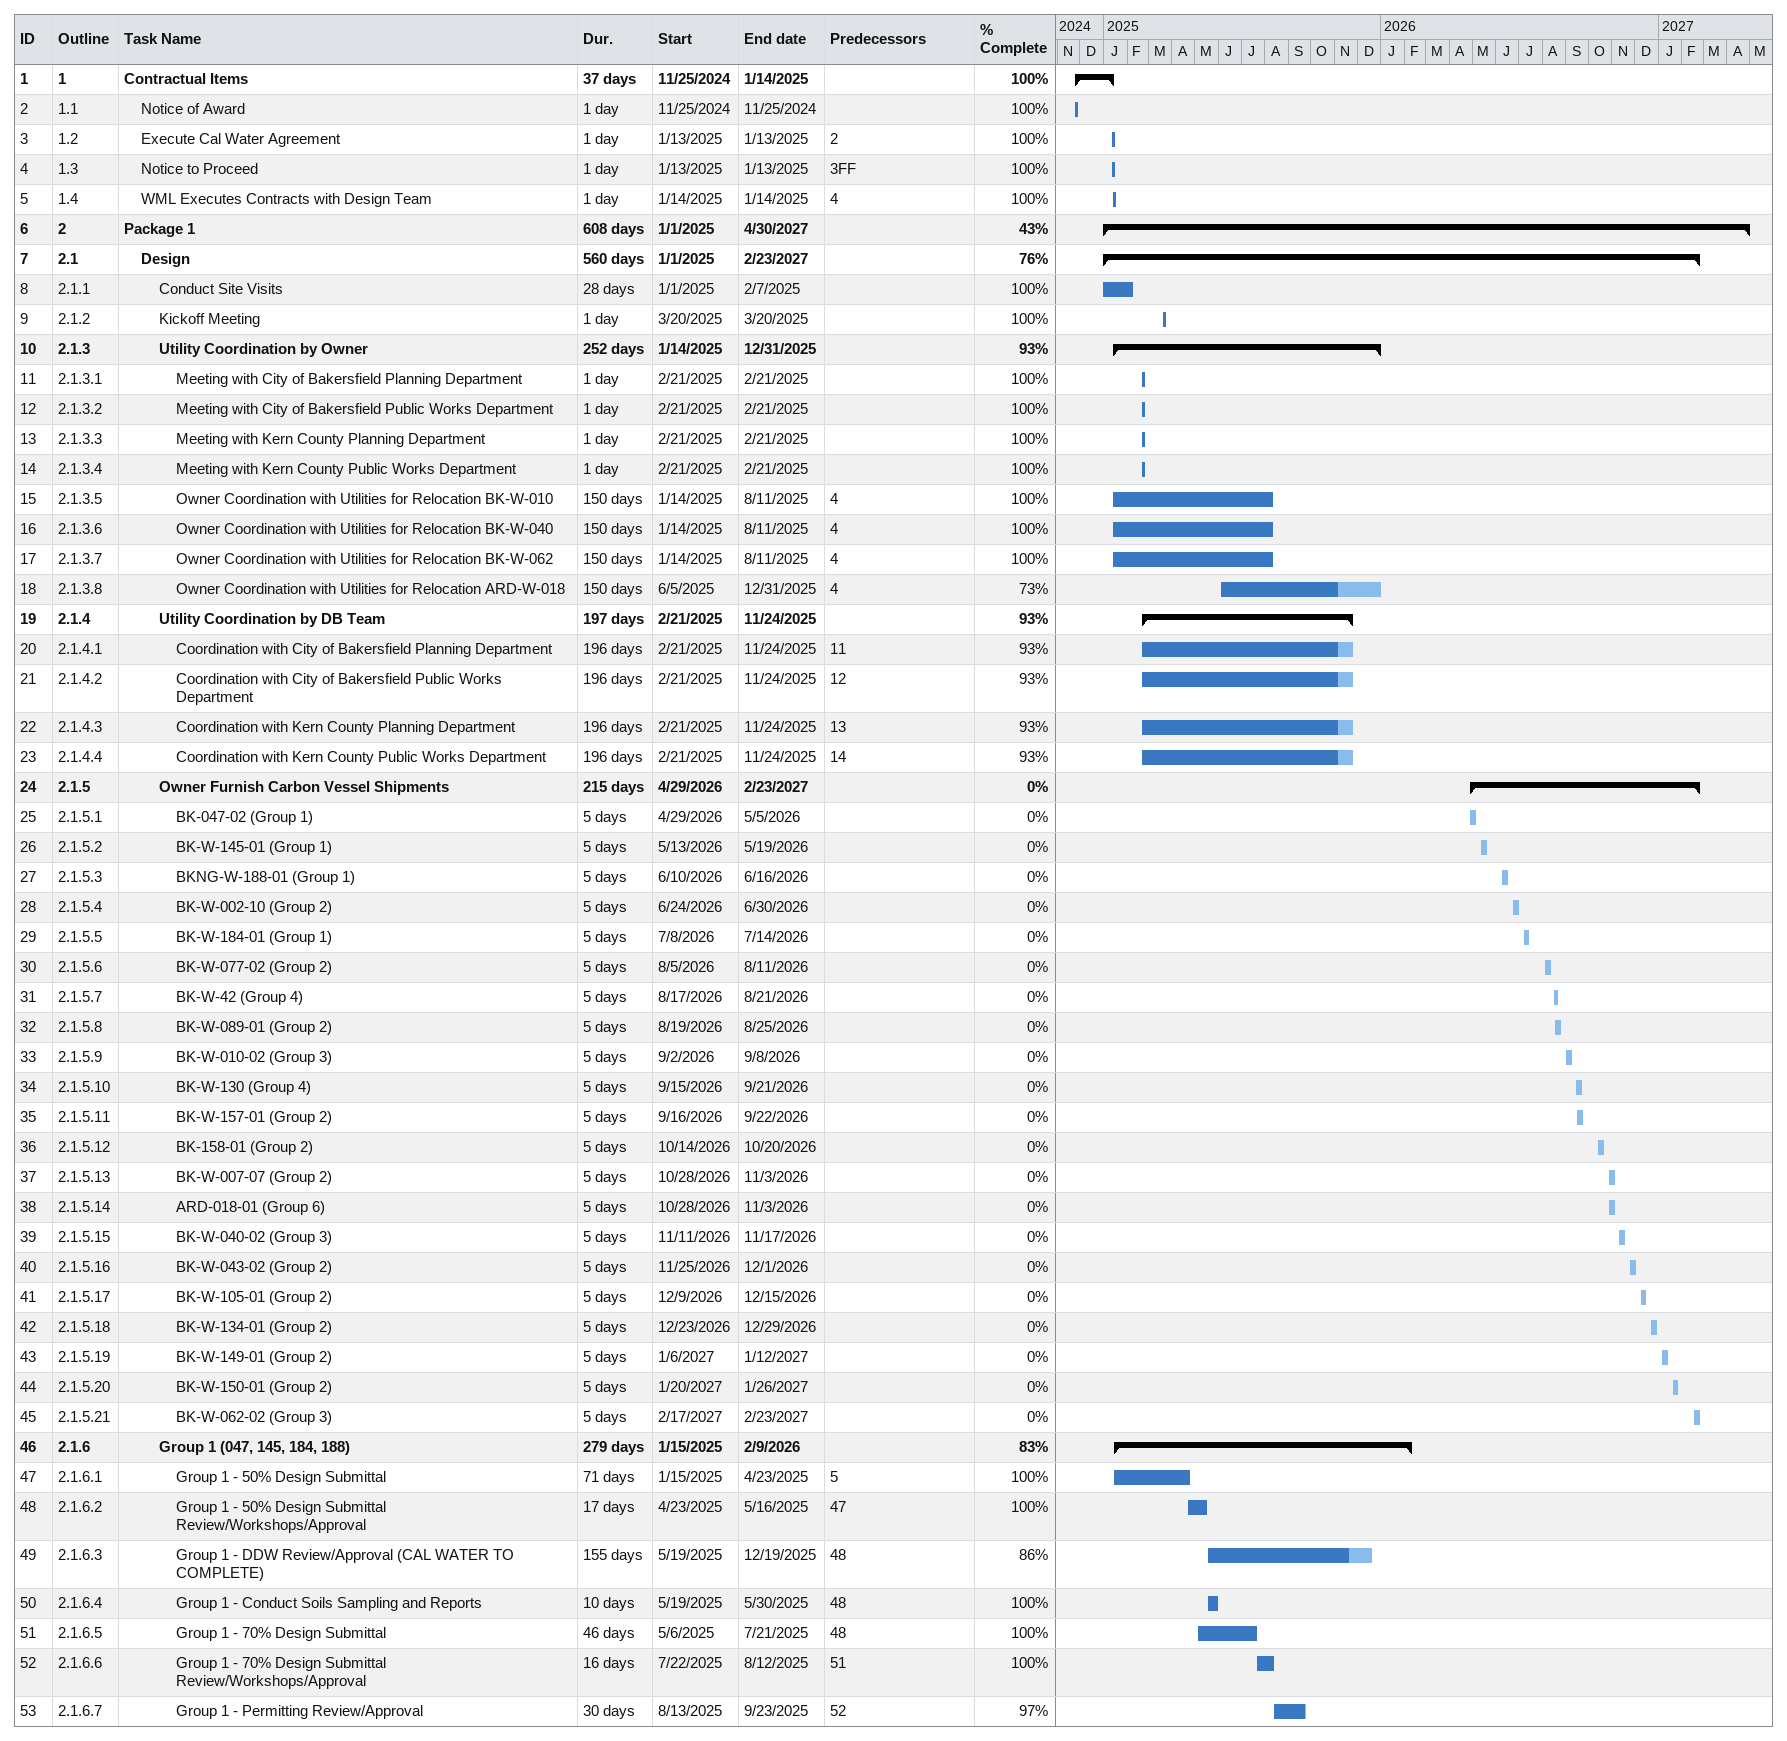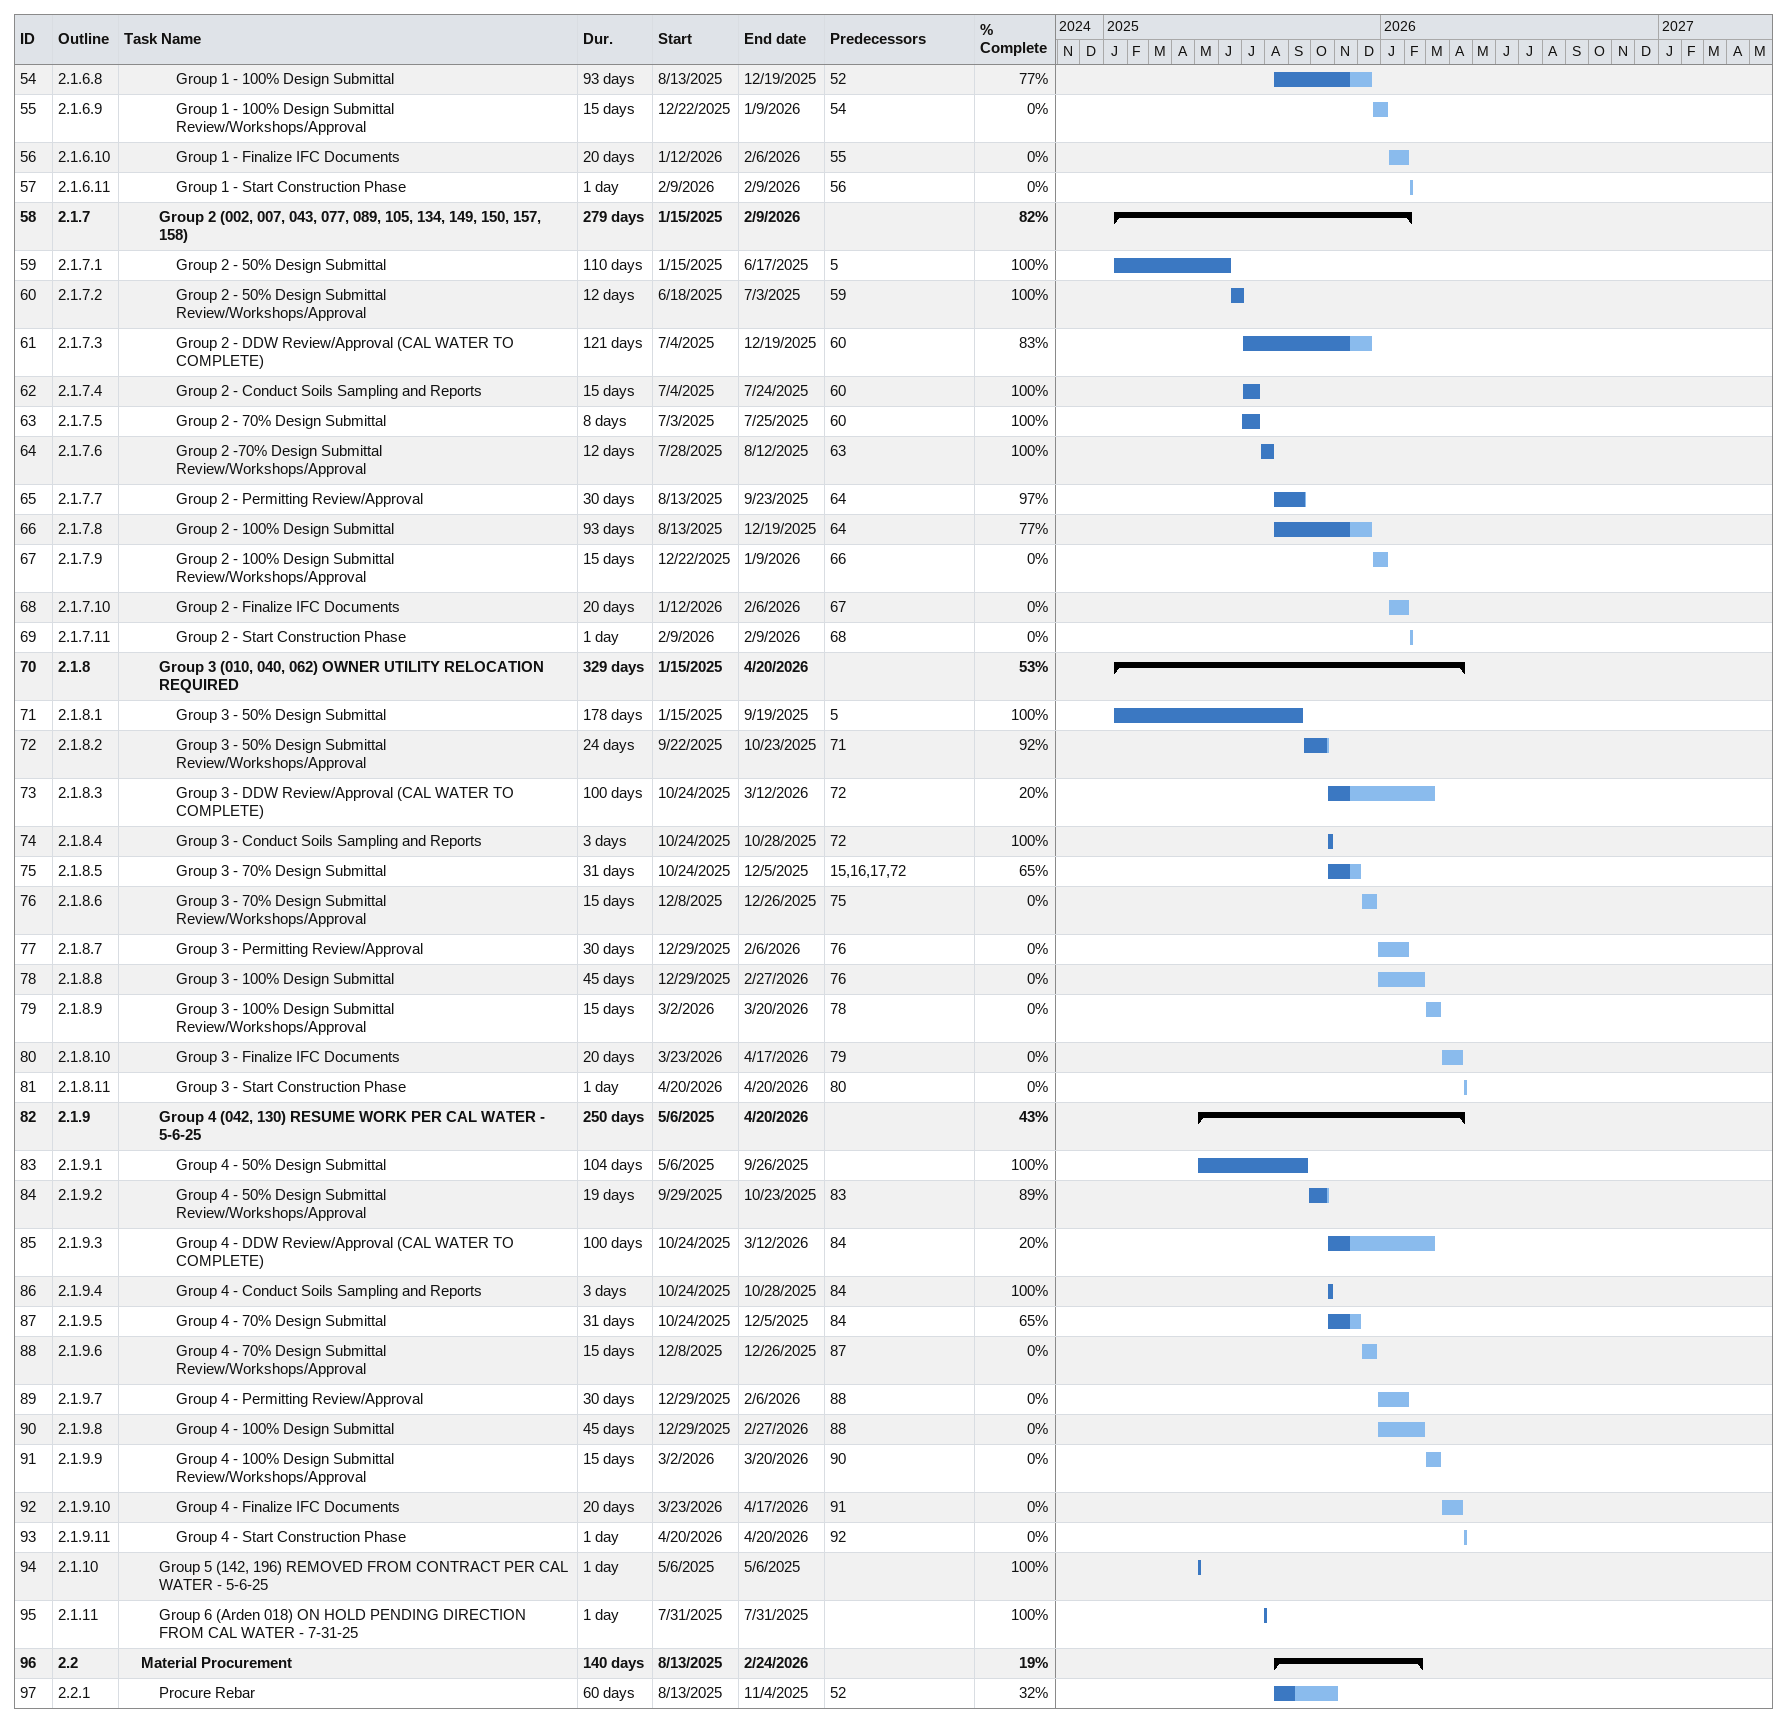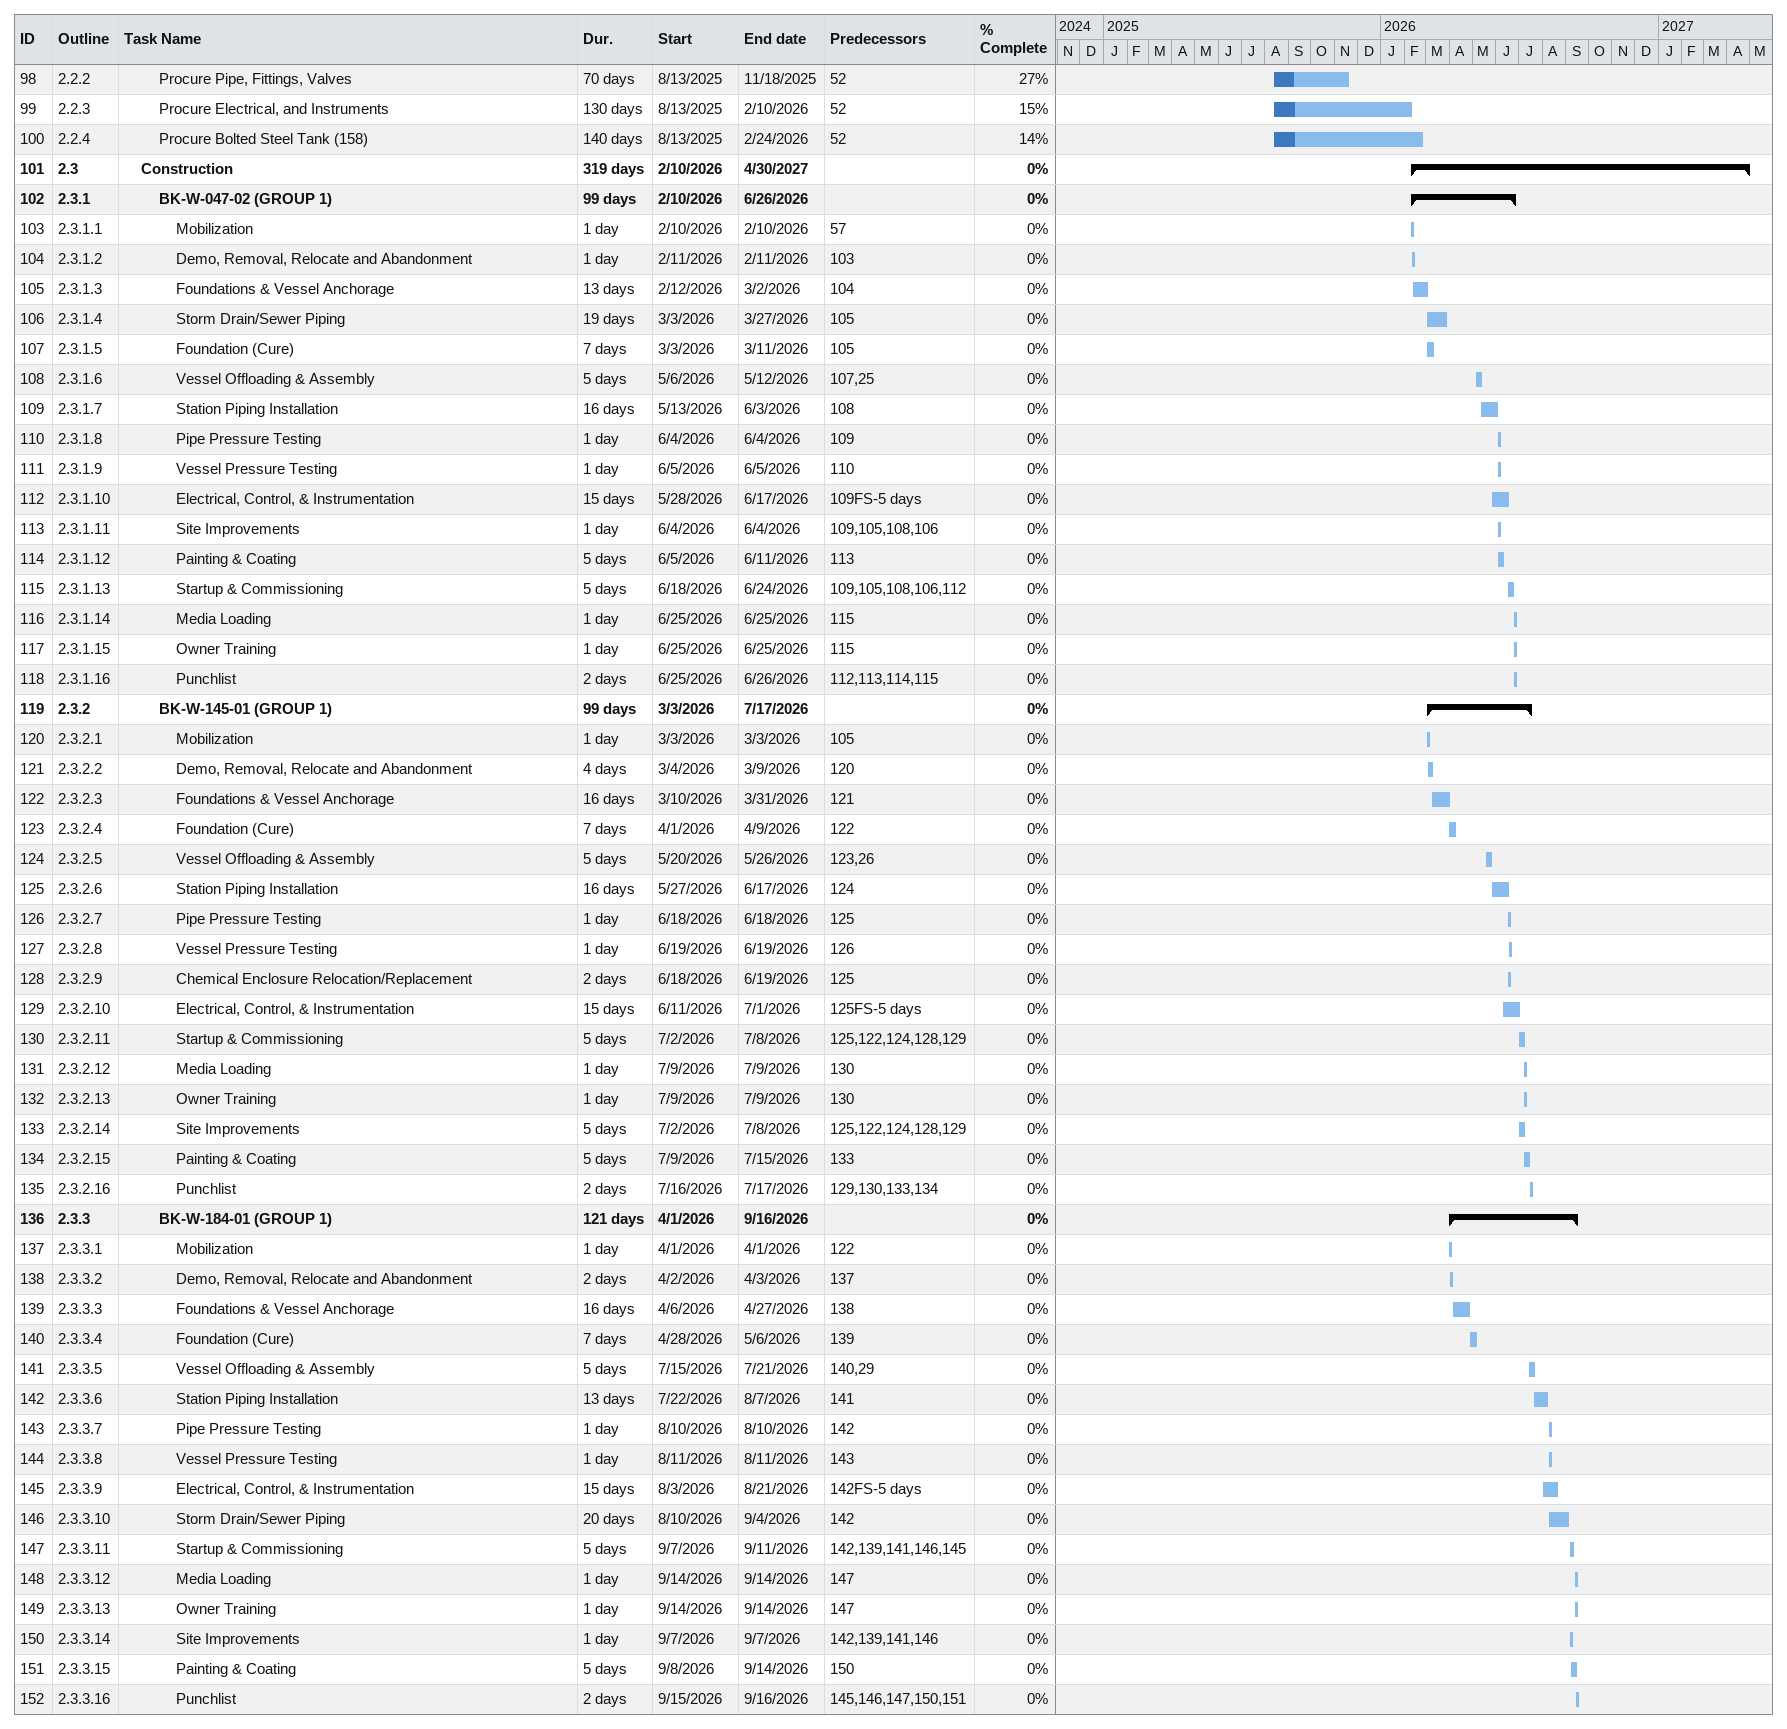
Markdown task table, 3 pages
| ID | WBS | Task | Duration | Start | Finish | Predecessors | % complete |
|---|---|---|---|---|---|---|---|
| 1 | 1 | **Contractual Items** | 37d | 2024-11-25 | 2025-01-14 |  | 100 |
| 2 | 1.1 | Notice of Award | 1d | 2024-11-25 | 2024-11-25 |  | 100 |
| 3 | 1.2 | Execute Cal Water Agreement | 1d | 2025-01-13 | 2025-01-13 | 2 | 100 |
| 4 | 1.3 | Notice to Proceed | 1d | 2025-01-13 | 2025-01-13 | 3FF | 100 |
| 5 | 1.4 | WML Executes Contracts with Design Team | 1d | 2025-01-14 | 2025-01-14 | 4 | 100 |
| 6 | 2 | **Package 1** | 608d | 2025-01-01 | 2027-04-30 |  | 43 |
| 7 | 2.1 | **Design** | 560d | 2025-01-01 | 2027-02-23 |  | 76 |
| 8 | 2.1.1 | Conduct Site Visits | 28d | 2025-01-01 | 2025-02-07 |  | 100 |
| 9 | 2.1.2 | Kickoff Meeting | 1d | 2025-03-20 | 2025-03-20 |  | 100 |
| 10 | 2.1.3 | **Utility Coordination by Owner** | 252d | 2025-01-14 | 2025-12-31 |  | 93 |
| 11 | 2.1.3.1 | Meeting with City of Bakersfield Planning Department | 1d | 2025-02-21 | 2025-02-21 |  | 100 |
| 12 | 2.1.3.2 | Meeting with City of Bakersfield Public Works Department | 1d | 2025-02-21 | 2025-02-21 |  | 100 |
| 13 | 2.1.3.3 | Meeting with Kern County Planning Department | 1d | 2025-02-21 | 2025-02-21 |  | 100 |
| 14 | 2.1.3.4 | Meeting with Kern County Public Works Department | 1d | 2025-02-21 | 2025-02-21 |  | 100 |
| 15 | 2.1.3.5 | Owner Coordination with Utilities for Relocation BK-W-010 | 150d | 2025-01-14 | 2025-08-11 | 4 | 100 |
| 16 | 2.1.3.6 | Owner Coordination with Utilities for Relocation BK-W-040 | 150d | 2025-01-14 | 2025-08-11 | 4 | 100 |
| 17 | 2.1.3.7 | Owner Coordination with Utilities for Relocation BK-W-062 | 150d | 2025-01-14 | 2025-08-11 | 4 | 100 |
| 18 | 2.1.3.8 | Owner Coordination with Utilities for Relocation ARD-W-018 | 150d | 2025-06-05 | 2025-12-31 | 4 | 73 |
| 19 | 2.1.4 | **Utility Coordination by DB Team** | 197d | 2025-02-21 | 2025-11-24 |  | 93 |
| 20 | 2.1.4.1 | Coordination with City of Bakersfield Planning Department | 196d | 2025-02-21 | 2025-11-24 | 11 | 93 |
| 21 | 2.1.4.2 | Coordination with City of Bakersfield Public Works Department | 196d | 2025-02-21 | 2025-11-24 | 12 | 93 |
| 22 | 2.1.4.3 | Coordination with Kern County Planning Department | 196d | 2025-02-21 | 2025-11-24 | 13 | 93 |
| 23 | 2.1.4.4 | Coordination with Kern County Public Works Department | 196d | 2025-02-21 | 2025-11-24 | 14 | 93 |
| 24 | 2.1.5 | **Owner Furnish Carbon Vessel Shipments** | 215d | 2026-04-29 | 2027-02-23 |  | 0 |
| 25 | 2.1.5.1 | BK-047-02 (Group 1) | 5d | 2026-04-29 | 2026-05-05 |  | 0 |
| 26 | 2.1.5.2 | BK-W-145-01 (Group 1) | 5d | 2026-05-13 | 2026-05-19 |  | 0 |
| 27 | 2.1.5.3 | BKNG-W-188-01 (Group 1) | 5d | 2026-06-10 | 2026-06-16 |  | 0 |
| 28 | 2.1.5.4 | BK-W-002-10 (Group 2) | 5d | 2026-06-24 | 2026-06-30 |  | 0 |
| 29 | 2.1.5.5 | BK-W-184-01 (Group 1) | 5d | 2026-07-08 | 2026-07-14 |  | 0 |
| 30 | 2.1.5.6 | BK-W-077-02 (Group 2) | 5d | 2026-08-05 | 2026-08-11 |  | 0 |
| 31 | 2.1.5.7 | BK-W-42 (Group 4) | 5d | 2026-08-17 | 2026-08-21 |  | 0 |
| 32 | 2.1.5.8 | BK-W-089-01 (Group 2) | 5d | 2026-08-19 | 2026-08-25 |  | 0 |
| 33 | 2.1.5.9 | BK-W-010-02 (Group 3) | 5d | 2026-09-02 | 2026-09-08 |  | 0 |
| 34 | 2.1.5.10 | BK-W-130 (Group 4) | 5d | 2026-09-15 | 2026-09-21 |  | 0 |
| 35 | 2.1.5.11 | BK-W-157-01 (Group 2) | 5d | 2026-09-16 | 2026-09-22 |  | 0 |
| 36 | 2.1.5.12 | BK-158-01 (Group 2) | 5d | 2026-10-14 | 2026-10-20 |  | 0 |
| 37 | 2.1.5.13 | BK-W-007-07 (Group 2) | 5d | 2026-10-28 | 2026-11-03 |  | 0 |
| 38 | 2.1.5.14 | ARD-018-01 (Group 6) | 5d | 2026-10-28 | 2026-11-03 |  | 0 |
| 39 | 2.1.5.15 | BK-W-040-02 (Group 3) | 5d | 2026-11-11 | 2026-11-17 |  | 0 |
| 40 | 2.1.5.16 | BK-W-043-02 (Group 2) | 5d | 2026-11-25 | 2026-12-01 |  | 0 |
| 41 | 2.1.5.17 | BK-W-105-01 (Group 2) | 5d | 2026-12-09 | 2026-12-15 |  | 0 |
| 42 | 2.1.5.18 | BK-W-134-01 (Group 2) | 5d | 2026-12-23 | 2026-12-29 |  | 0 |
| 43 | 2.1.5.19 | BK-W-149-01 (Group 2) | 5d | 2027-01-06 | 2027-01-12 |  | 0 |
| 44 | 2.1.5.20 | BK-W-150-01 (Group 2) | 5d | 2027-01-20 | 2027-01-26 |  | 0 |
| 45 | 2.1.5.21 | BK-W-062-02 (Group 3) | 5d | 2027-02-17 | 2027-02-23 |  | 0 |
| 46 | 2.1.6 | **Group 1 (047, 145, 184, 188)** | 279d | 2025-01-15 | 2026-02-09 |  | 83 |
| 47 | 2.1.6.1 | Group 1 - 50% Design Submittal | 71d | 2025-01-15 | 2025-04-23 | 5 | 100 |
| 48 | 2.1.6.2 | Group 1 - 50% Design Submittal Review/Workshops/Approval | 17d | 2025-04-23 | 2025-05-16 | 47 | 100 |
| 49 | 2.1.6.3 | Group 1 - DDW Review/Approval (CAL WATER TO COMPLETE) | 155d | 2025-05-19 | 2025-12-19 | 48 | 86 |
| 50 | 2.1.6.4 | Group 1 - Conduct Soils Sampling and Reports | 10d | 2025-05-19 | 2025-05-30 | 48 | 100 |
| 51 | 2.1.6.5 | Group 1 - 70% Design Submittal | 46d | 2025-05-06 | 2025-07-21 | 48 | 100 |
| 52 | 2.1.6.6 | Group 1 - 70% Design Submittal Review/Workshops/Approval | 16d | 2025-07-22 | 2025-08-12 | 51 | 100 |
| 53 | 2.1.6.7 | Group 1 - Permitting Review/Approval | 30d | 2025-08-13 | 2025-09-23 | 52 | 97 |
| 54 | 2.1.6.8 | Group 1 - 100% Design Submittal | 93d | 2025-08-13 | 2025-12-19 | 52 | 77 |
| 55 | 2.1.6.9 | Group 1 - 100% Design Submittal Review/Workshops/Approval | 15d | 2025-12-22 | 2026-01-09 | 54 | 0 |
| 56 | 2.1.6.10 | Group 1 - Finalize IFC Documents | 20d | 2026-01-12 | 2026-02-06 | 55 | 0 |
| 57 | 2.1.6.11 | Group 1 - Start Construction Phase | 1d | 2026-02-09 | 2026-02-09 | 56 | 0 |
| 58 | 2.1.7 | **Group 2 (002, 007, 043, 077, 089, 105, 134, 149, 150, 157, 158)** | 279d | 2025-01-15 | 2026-02-09 |  | 82 |
| 59 | 2.1.7.1 | Group 2 - 50% Design Submittal | 110d | 2025-01-15 | 2025-06-17 | 5 | 100 |
| 60 | 2.1.7.2 | Group 2 - 50% Design Submittal Review/Workshops/Approval | 12d | 2025-06-18 | 2025-07-03 | 59 | 100 |
| 61 | 2.1.7.3 | Group 2 - DDW Review/Approval (CAL WATER TO COMPLETE) | 121d | 2025-07-04 | 2025-12-19 | 60 | 83 |
| 62 | 2.1.7.4 | Group 2 - Conduct Soils Sampling and Reports | 15d | 2025-07-04 | 2025-07-24 | 60 | 100 |
| 63 | 2.1.7.5 | Group 2 - 70% Design Submittal | 8d | 2025-07-03 | 2025-07-25 | 60 | 100 |
| 64 | 2.1.7.6 | Group 2 -70% Design Submittal Review/Workshops/Approval | 12d | 2025-07-28 | 2025-08-12 | 63 | 100 |
| 65 | 2.1.7.7 | Group 2 - Permitting Review/Approval | 30d | 2025-08-13 | 2025-09-23 | 64 | 97 |
| 66 | 2.1.7.8 | Group 2 - 100% Design Submittal | 93d | 2025-08-13 | 2025-12-19 | 64 | 77 |
| 67 | 2.1.7.9 | Group 2 - 100% Design Submittal Review/Workshops/Approval | 15d | 2025-12-22 | 2026-01-09 | 66 | 0 |
| 68 | 2.1.7.10 | Group 2 - Finalize IFC Documents | 20d | 2026-01-12 | 2026-02-06 | 67 | 0 |
| 69 | 2.1.7.11 | Group 2 - Start Construction Phase | 1d | 2026-02-09 | 2026-02-09 | 68 | 0 |
| 70 | 2.1.8 | **Group 3 (010, 040, 062) OWNER UTILITY RELOCATION REQUIRED** | 329d | 2025-01-15 | 2026-04-20 |  | 53 |
| 71 | 2.1.8.1 | Group 3 - 50% Design Submittal | 178d | 2025-01-15 | 2025-09-19 | 5 | 100 |
| 72 | 2.1.8.2 | Group 3 - 50% Design Submittal Review/Workshops/Approval | 24d | 2025-09-22 | 2025-10-23 | 71 | 92 |
| 73 | 2.1.8.3 | Group 3 - DDW Review/Approval (CAL WATER TO COMPLETE) | 100d | 2025-10-24 | 2026-03-12 | 72 | 20 |
| 74 | 2.1.8.4 | Group 3 - Conduct Soils Sampling and Reports | 3d | 2025-10-24 | 2025-10-28 | 72 | 100 |
| 75 | 2.1.8.5 | Group 3 - 70% Design Submittal | 31d | 2025-10-24 | 2025-12-05 | 15, 16, 17, 72 | 65 |
| 76 | 2.1.8.6 | Group 3 - 70% Design Submittal Review/Workshops/Approval | 15d | 2025-12-08 | 2025-12-26 | 75 | 0 |
| 77 | 2.1.8.7 | Group 3 - Permitting Review/Approval | 30d | 2025-12-29 | 2026-02-06 | 76 | 0 |
| 78 | 2.1.8.8 | Group 3 - 100% Design Submittal | 45d | 2025-12-29 | 2026-02-27 | 76 | 0 |
| 79 | 2.1.8.9 | Group 3 - 100% Design Submittal Review/Workshops/Approval | 15d | 2026-03-02 | 2026-03-20 | 78 | 0 |
| 80 | 2.1.8.10 | Group 3 - Finalize IFC Documents | 20d | 2026-03-23 | 2026-04-17 | 79 | 0 |
| 81 | 2.1.8.11 | Group 3 - Start Construction Phase | 1d | 2026-04-20 | 2026-04-20 | 80 | 0 |
| 82 | 2.1.9 | **Group 4 (042, 130) RESUME WORK PER CAL WATER - 5-6-25** | 250d | 2025-05-06 | 2026-04-20 |  | 43 |
| 83 | 2.1.9.1 | Group 4 - 50% Design Submittal | 104d | 2025-05-06 | 2025-09-26 |  | 100 |
| 84 | 2.1.9.2 | Group 4 - 50% Design Submittal Review/Workshops/Approval | 19d | 2025-09-29 | 2025-10-23 | 83 | 89 |
| 85 | 2.1.9.3 | Group 4 - DDW Review/Approval (CAL WATER TO COMPLETE) | 100d | 2025-10-24 | 2026-03-12 | 84 | 20 |
| 86 | 2.1.9.4 | Group 4 - Conduct Soils Sampling and Reports | 3d | 2025-10-24 | 2025-10-28 | 84 | 100 |
| 87 | 2.1.9.5 | Group 4 - 70% Design Submittal | 31d | 2025-10-24 | 2025-12-05 | 84 | 65 |
| 88 | 2.1.9.6 | Group 4 - 70% Design Submittal Review/Workshops/Approval | 15d | 2025-12-08 | 2025-12-26 | 87 | 0 |
| 89 | 2.1.9.7 | Group 4 - Permitting Review/Approval | 30d | 2025-12-29 | 2026-02-06 | 88 | 0 |
| 90 | 2.1.9.8 | Group 4 - 100% Design Submittal | 45d | 2025-12-29 | 2026-02-27 | 88 | 0 |
| 91 | 2.1.9.9 | Group 4 - 100% Design Submittal Review/Workshops/Approval | 15d | 2026-03-02 | 2026-03-20 | 90 | 0 |
| 92 | 2.1.9.10 | Group 4 - Finalize IFC Documents | 20d | 2026-03-23 | 2026-04-17 | 91 | 0 |
| 93 | 2.1.9.11 | Group 4 - Start Construction Phase | 1d | 2026-04-20 | 2026-04-20 | 92 | 0 |
| 94 | 2.1.10 | Group 5 (142, 196) REMOVED FROM CONTRACT PER CAL WATER - 5-6-25 | 1d | 2025-05-06 | 2025-05-06 |  | 100 |
| 95 | 2.1.11 | Group 6 (Arden 018) ON HOLD PENDING DIRECTION FROM CAL WATER - 7-31-25 | 1d | 2025-07-31 | 2025-07-31 |  | 100 |
| 96 | 2.2 | **Material Procurement** | 140d | 2025-08-13 | 2026-02-24 |  | 19 |
| 97 | 2.2.1 | Procure Rebar | 60d | 2025-08-13 | 2025-11-04 | 52 | 32 |
| 98 | 2.2.2 | Procure Pipe, Fittings, Valves | 70d | 2025-08-13 | 2025-11-18 | 52 | 27 |
| 99 | 2.2.3 | Procure Electrical, and Instruments | 130d | 2025-08-13 | 2026-02-10 | 52 | 15 |
| 100 | 2.2.4 | Procure Bolted Steel Tank (158) | 140d | 2025-08-13 | 2026-02-24 | 52 | 14 |
| 101 | 2.3 | **Construction** | 319d | 2026-02-10 | 2027-04-30 |  | 0 |
| 102 | 2.3.1 | **BK-W-047-02 (GROUP 1)** | 99d | 2026-02-10 | 2026-06-26 |  | 0 |
| 103 | 2.3.1.1 | Mobilization | 1d | 2026-02-10 | 2026-02-10 | 57 | 0 |
| 104 | 2.3.1.2 | Demo, Removal, Relocate and Abandonment | 1d | 2026-02-11 | 2026-02-11 | 103 | 0 |
| 105 | 2.3.1.3 | Foundations & Vessel Anchorage | 13d | 2026-02-12 | 2026-03-02 | 104 | 0 |
| 106 | 2.3.1.4 | Storm Drain/Sewer Piping | 19d | 2026-03-03 | 2026-03-27 | 105 | 0 |
| 107 | 2.3.1.5 | Foundation (Cure) | 7d | 2026-03-03 | 2026-03-11 | 105 | 0 |
| 108 | 2.3.1.6 | Vessel Offloading & Assembly | 5d | 2026-05-06 | 2026-05-12 | 107, 25 | 0 |
| 109 | 2.3.1.7 | Station Piping Installation | 16d | 2026-05-13 | 2026-06-03 | 108 | 0 |
| 110 | 2.3.1.8 | Pipe Pressure Testing | 1d | 2026-06-04 | 2026-06-04 | 109 | 0 |
| 111 | 2.3.1.9 | Vessel Pressure Testing | 1d | 2026-06-05 | 2026-06-05 | 110 | 0 |
| 112 | 2.3.1.10 | Electrical, Control, & Instrumentation | 15d | 2026-05-28 | 2026-06-17 | 109FS-5d | 0 |
| 113 | 2.3.1.11 | Site Improvements | 1d | 2026-06-04 | 2026-06-04 | 109, 105, 108, 106 | 0 |
| 114 | 2.3.1.12 | Painting & Coating | 5d | 2026-06-05 | 2026-06-11 | 113 | 0 |
| 115 | 2.3.1.13 | Startup & Commissioning | 5d | 2026-06-18 | 2026-06-24 | 109, 105, 108, 106, 112 | 0 |
| 116 | 2.3.1.14 | Media Loading | 1d | 2026-06-25 | 2026-06-25 | 115 | 0 |
| 117 | 2.3.1.15 | Owner Training | 1d | 2026-06-25 | 2026-06-25 | 115 | 0 |
| 118 | 2.3.1.16 | Punchlist | 2d | 2026-06-25 | 2026-06-26 | 112, 113, 114, 115 | 0 |
| 119 | 2.3.2 | **BK-W-145-01 (GROUP 1)** | 99d | 2026-03-03 | 2026-07-17 |  | 0 |
| 120 | 2.3.2.1 | Mobilization | 1d | 2026-03-03 | 2026-03-03 | 105 | 0 |
| 121 | 2.3.2.2 | Demo, Removal, Relocate and Abandonment | 4d | 2026-03-04 | 2026-03-09 | 120 | 0 |
| 122 | 2.3.2.3 | Foundations & Vessel Anchorage | 16d | 2026-03-10 | 2026-03-31 | 121 | 0 |
| 123 | 2.3.2.4 | Foundation (Cure) | 7d | 2026-04-01 | 2026-04-09 | 122 | 0 |
| 124 | 2.3.2.5 | Vessel Offloading & Assembly | 5d | 2026-05-20 | 2026-05-26 | 123, 26 | 0 |
| 125 | 2.3.2.6 | Station Piping Installation | 16d | 2026-05-27 | 2026-06-17 | 124 | 0 |
| 126 | 2.3.2.7 | Pipe Pressure Testing | 1d | 2026-06-18 | 2026-06-18 | 125 | 0 |
| 127 | 2.3.2.8 | Vessel Pressure Testing | 1d | 2026-06-19 | 2026-06-19 | 126 | 0 |
| 128 | 2.3.2.9 | Chemical Enclosure Relocation/Replacement | 2d | 2026-06-18 | 2026-06-19 | 125 | 0 |
| 129 | 2.3.2.10 | Electrical, Control, & Instrumentation | 15d | 2026-06-11 | 2026-07-01 | 125FS-5d | 0 |
| 130 | 2.3.2.11 | Startup & Commissioning | 5d | 2026-07-02 | 2026-07-08 | 125, 122, 124, 128, 129 | 0 |
| 131 | 2.3.2.12 | Media Loading | 1d | 2026-07-09 | 2026-07-09 | 130 | 0 |
| 132 | 2.3.2.13 | Owner Training | 1d | 2026-07-09 | 2026-07-09 | 130 | 0 |
| 133 | 2.3.2.14 | Site Improvements | 5d | 2026-07-02 | 2026-07-08 | 125, 122, 124, 128, 129 | 0 |
| 134 | 2.3.2.15 | Painting & Coating | 5d | 2026-07-09 | 2026-07-15 | 133 | 0 |
| 135 | 2.3.2.16 | Punchlist | 2d | 2026-07-16 | 2026-07-17 | 129, 130, 133, 134 | 0 |
| 136 | 2.3.3 | **BK-W-184-01 (GROUP 1)** | 121d | 2026-04-01 | 2026-09-16 |  | 0 |
| 137 | 2.3.3.1 | Mobilization | 1d | 2026-04-01 | 2026-04-01 | 122 | 0 |
| 138 | 2.3.3.2 | Demo, Removal, Relocate and Abandonment | 2d | 2026-04-02 | 2026-04-03 | 137 | 0 |
| 139 | 2.3.3.3 | Foundations & Vessel Anchorage | 16d | 2026-04-06 | 2026-04-27 | 138 | 0 |
| 140 | 2.3.3.4 | Foundation (Cure) | 7d | 2026-04-28 | 2026-05-06 | 139 | 0 |
| 141 | 2.3.3.5 | Vessel Offloading & Assembly | 5d | 2026-07-15 | 2026-07-21 | 140, 29 | 0 |
| 142 | 2.3.3.6 | Station Piping Installation | 13d | 2026-07-22 | 2026-08-07 | 141 | 0 |
| 143 | 2.3.3.7 | Pipe Pressure Testing | 1d | 2026-08-10 | 2026-08-10 | 142 | 0 |
| 144 | 2.3.3.8 | Vessel Pressure Testing | 1d | 2026-08-11 | 2026-08-11 | 143 | 0 |
| 145 | 2.3.3.9 | Electrical, Control, & Instrumentation | 15d | 2026-08-03 | 2026-08-21 | 142FS-5d | 0 |
| 146 | 2.3.3.10 | Storm Drain/Sewer Piping | 20d | 2026-08-10 | 2026-09-04 | 142 | 0 |
| 147 | 2.3.3.11 | Startup & Commissioning | 5d | 2026-09-07 | 2026-09-11 | 142, 139, 141, 146, 145 | 0 |
| 148 | 2.3.3.12 | Media Loading | 1d | 2026-09-14 | 2026-09-14 | 147 | 0 |
| 149 | 2.3.3.13 | Owner Training | 1d | 2026-09-14 | 2026-09-14 | 147 | 0 |
| 150 | 2.3.3.14 | Site Improvements | 1d | 2026-09-07 | 2026-09-07 | 142, 139, 141, 146 | 0 |
| 151 | 2.3.3.15 | Painting & Coating | 5d | 2026-09-08 | 2026-09-14 | 150 | 0 |
| 152 | 2.3.3.16 | Punchlist | 2d | 2026-09-15 | 2026-09-16 | 145, 146, 147, 150, 151 | 0 |
